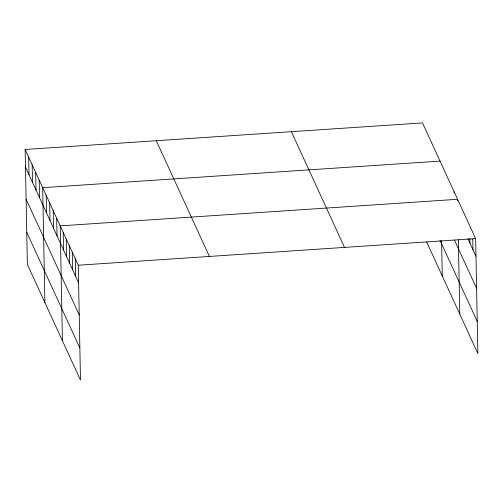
<?xml version="1.0" encoding="UTF-8"?>
<svg xmlns="http://www.w3.org/2000/svg" width="503" height="503" viewBox="0 0 503 503"><rect width="100%" height="100%" fill="white"/><g stroke="black" fill="none" stroke-linecap="round" stroke-linejoin="round"><path stroke-width="0.75" d="M25.15 149.492L78.273 265.219L80.48 380.086L27.357 264.364L25.15 149.492L422.52 122.914L475.643 238.636L477.85 353.508L426.638 241.949M440.056 161.105L42.68 187.682L44.886 302.555M78.273 265.219L475.643 238.636M467.853 238.548L475.983 256.253M454.391 239.975L476.599 288.345M440.05 240.409L477.234 321.411M291.388 131.685L344.511 247.407M156.282 140.721L209.405 256.448M25.49 167.109L78.613 282.831M26.106 199.201L79.229 314.928M26.741 232.273L79.864 347.994M472.763 238.969L472.971 249.695M469.871 238.541L469.959 243.138M457.611 200.823L457.585 199.289L60.209 225.872L62.416 340.738M458.359 239.83L459.786 314.161M454.077 191.656L454.108 193.183M441.584 240.874L442.256 275.971M75.261 258.661L75.601 276.273M72.25 252.104L72.589 269.715M69.238 245.546L69.577 263.163M66.233 238.988L66.566 256.605M63.221 232.43L63.56 250.048M56.707 218.233L57.04 235.85M53.199 210.594L53.538 228.211M49.69 202.961L50.03 220.572M46.188 195.321L46.521 212.939M39.171 180.043L39.511 197.66M35.669 172.41L36.009 190.021M32.161 164.77L32.5 182.388M28.658 157.131L28.992 174.748"/></g></svg>
